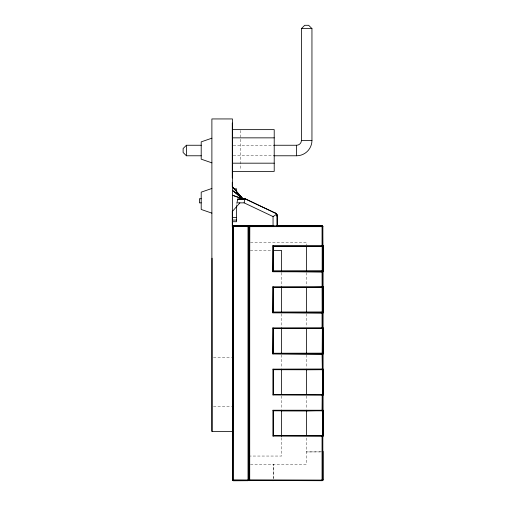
<?xml version="1.0" encoding="UTF-8"?>
<svg xmlns="http://www.w3.org/2000/svg" width="506" height="506" viewBox="0 0 506 506"><rect width="100%" height="100%" fill="white"/><g stroke="black" fill="none" stroke-linecap="round" stroke-linejoin="round"><path stroke-width="0.38" stroke-dasharray="2.53 1.9" d="M273.55 478.429L273.556 464.268L273.48 478.727M321.664 451.852L306.44 451.934L321.399 451.921M233.228 145.254L274.214 145.254M233.228 155.778L274.214 155.778M250.464 242.273L306.44 242.273L306.44 245.012M250.293 250.495L272.215 250.495M213.469 357.381L231.653 357.381M213.469 406.71L231.653 406.71M248.724 456.045L281.614 456.045L281.614 437.07M250.464 464.268L306.44 464.268L306.44 437.045M306.44 272.614L306.44 285.928M306.44 313.726L306.44 327.034M306.44 354.832L306.44 368.147M306.44 395.945L306.44 409.259M281.614 272.633L281.614 286.067M281.614 313.739L281.614 327.18M281.614 354.851L281.614 368.292M281.614 395.958L281.614 409.398M240.666 130.421L240.666 169.82M236.555 203.482L236.555 204.418"/><path stroke-width="0.76" d="M322.063 271.614L322.879 271.741L322.55 225.986L322.879 226.65L249.338 226.65L249.129 479.884L249.711 226.397L249.357 226.239L249.711 225.828L322.063 225.84L322.879 226.65L322.834 480.099L322.063 480.7L322.063 435.489L273.544 435.495L272.974 436.071L322.879 436.311L322.847 271.614L322.063 271.052L273.468 271.134L273.468 246.295L322.195 246.371L322.853 245.802L322.796 271.874L273.208 271.393M249.338 226.65L248.901 226.524L249.711 225.828L248.901 226.524L248.901 479.884L249.711 480.7L249.711 226.397M249.148 480.466L322.195 480.7L322.879 480.017L322.879 451.232M322.853 286.915L322.879 312.86L322.853 286.915L322.853 312.74L322.183 312.17L273.468 312.24L273.468 287.408L322.063 287.484L322.879 286.668L272.854 286.788L272.854 312.86L322.885 312.98L322.879 286.788L322.879 312.86L322.063 312.727M273.208 287.149L272.854 312.86L273.556 312.158L322.183 312.17L322.063 271.052L322.879 271.741L322.879 245.682L322.063 246.384L322.063 225.84L277.003 225.885M306.44 353.27L306.44 328.603L322.645 328.362L322.879 353.972L322.879 327.901L322.879 354.092L272.854 353.972L272.854 327.901L322.879 327.78L322.063 328.59L273.468 328.52L273.468 353.352L322.063 353.27L322.853 353.852L322.853 328.021M232.488 226.65L233.266 225.84L248.01 225.935L248.029 480.7L248.712 480.017L232.532 479.884L233.266 480.7L248.029 480.7L248.712 480.017L248.712 226.65L233.266 226.524L232.868 480.099L232.501 480.099L232.444 118.942L211.887 118.942L211.887 431.378L232.444 431.378M322.063 369.703L322.847 369.146L322.879 395.199L272.974 394.958L272.974 369.133L322.879 369.019L322.879 395.078L322.853 369.133L322.063 369.019M322.879 286.788L322.645 312.398L322.303 312.196L322.879 312.853L322.645 287.25L306.44 287.49L306.44 312.158M272.974 436.071L272.974 410.239L322.063 410.252L322.195 395.199L322.063 394.376L273.544 394.389L272.974 394.958M322.645 353.511L322.879 327.901M322.575 377.28L322.879 369.019L322.733 394.724L322.733 369.367L322.195 369.703L273.544 369.703L272.974 369.133M273.208 246.036L272.854 271.754L322.796 271.874M273.208 328.261L272.854 353.972L273.556 353.27L273.556 328.603L272.854 327.901M322.461 312.765L322.183 353.277L273.556 353.27M248.712 226.65L248.01 225.935L248.029 226.65L247.902 225.986L248.301 225.935L248.712 226.65L247.902 225.828L233.266 225.866L232.456 226.65L233.139 226.65L233.266 226.169M322.246 394.788L322.195 395.199L322.063 394.535L322.461 394.49L322.063 394.376L322.879 395.199M322.246 435.9L322.195 436.311L322.063 435.647L322.461 435.596L322.063 435.489L322.879 436.311L322.879 410.119L322.063 410.252M244.145 202.862L236.871 202.862L237.795 199.509L244.328 198.75L245.606 199.01L275.606 213.254L276.649 214.291L273.05 216.568L244.145 202.862L244.765 198.776L245.195 198.864L275.283 213.077L276.972 214.955M322.195 245.562L322.183 271.058L322.853 271.627L322.879 245.562L272.854 245.682L272.854 271.754L273.556 271.052L322.183 271.058L322.879 271.754L322.645 246.144M322.847 226.397L322.063 226.524M322.195 286.668L322.063 287.484L322.727 287.155M322.063 480.371L322.195 479.884M322.461 480.099L249.584 479.884L249.584 480.7M322.752 480.295L322.879 479.884L322.063 480.017M306.44 271.052L306.44 246.384L322.183 246.371L322.879 245.682L322.43 271.134M322.55 480.555L322.847 479.884L322.063 480.668L322.752 480.099M248.275 479.884L248.275 480.618L233.266 480.7L232.501 480.099L233.266 480.017M322.879 245.562L322.063 246.371L322.733 246.036M232.456 226.65L232.868 225.935M322.853 369.133L322.43 369.627L322.43 394.465L322.063 394.376L322.752 394.788L322.063 353.27L322.195 354.092L273.208 353.612L322.17 353.378L322.879 354.092M232.444 211.4L239.869 202.862M273.898 145.254L296.579 145.254A4.845 4.845 0 0 0 301.424 140.409L301.424 28.589L304.713 25.3L308.66 25.3L311.949 28.589L311.949 140.409A15.37 15.37 0 0 1 296.579 155.778L273.898 155.778M201.205 145.254L186.404 145.254L183.115 148.543L183.115 152.489L186.404 155.778L201.205 155.778M322.727 328.261L322.063 328.59L322.063 312.158L322.733 312.506L322.569 299.172M322.43 410.739L322.43 435.571L306.44 435.489L306.44 410.821L322.733 410.48L322.43 435.571L322.879 436.191L322.853 410.239L322.063 410.126C321.5 411.928 323.555 409.493 322.55 410.663L322.063 410.815M273.316 480.466L272.854 480.7L273.208 480.555M322.195 369.703L322.645 369.469L322.879 395.078L322.43 394.465M211.887 138.182L201.205 141.863L201.205 159.169L211.887 162.85M211.887 188.472L201.205 192.153L201.205 209.459L211.887 213.14M232.785 226.65L233.266 226.524M244.765 198.776L237.795 199.509L237.801 198.75L245.739 199.067L244.91 198.801M321.664 369.633L306.44 369.715L306.44 394.376L315.58 394.427M273.841 225.891L249.338 225.916L249.584 226.65L248.927 226.397M293.847 394.427L307.174 394.402M281.311 435.558L307.174 435.514M301.424 28.589L311.949 28.589M232.444 129.631L274.214 129.631L274.214 171.401L232.444 171.401M232.444 137.853L274.214 137.853M301.424 140.409L311.949 140.409M232.444 163.179L274.214 163.179M233.816 188.827L236.555 188.827L236.555 192.324M235.189 190.471L236.555 190.471M201.205 198.75L199.389 198.75L199.389 202.862L201.205 202.862M232.444 217.605L236.555 217.605M232.444 220.072L236.555 220.072M232.444 221.717L236.555 221.717L236.555 205.575M272.854 245.682L273.556 246.384L306.503 246.371M273.784 250.495L281.614 250.495L281.614 271.842M272.854 286.788L273.556 287.49L306.503 287.484M273.556 328.603L306.503 328.59M272.974 410.239L273.544 410.815L322.195 410.815L322.879 410.126L322.733 435.83L322.063 435.489L322.879 436.191L322.645 410.581L273.316 410.581L273.316 435.729M248.901 479.884L249.3 480.599L248.901 479.884L249.584 479.884M242.64 198.75L244.328 198.75M322.063 369.557L273.316 369.469L273.316 394.617M281.311 369.639L307.174 369.677M281.311 410.752L307.174 410.79M233.266 225.866L246.042 225.929M317.363 480.447L322.063 480.466M273.208 312.506L322.063 312.853M322.063 435.489L322.645 435.729M322.55 312.316L322.063 312.158L322.727 312.499M242.21 198.75L232.444 195.253L242.532 198.75L232.444 190.345L242.791 198.75L232.444 186.733L242.874 198.75M322.183 394.389L322.645 394.617M322.063 225.84L322.752 226.239M248.591 226.239L247.902 225.828L248.085 226.239M275.909 213.469L275.283 213.077L276.833 214.614L277.161 216.049L277.161 225.828L277.136 215.676L276.649 214.291M236.802 192.571L238.977 194.816M240.065 195.942L242.791 198.75M322.461 353.378L322.752 353.681L322.569 340.279M276.833 214.614L277.161 216.049L277.136 215.676M322.575 470.542L322.645 479.884M322.853 451.352L322.879 480.017M296.579 145.254L296.579 155.778M281.614 286.858L281.614 312.158M281.614 327.97L281.614 353.27M281.614 369.873L281.614 394.376M281.614 410.98L281.614 436.28M273.544 246.371L273.556 271.052M273.556 287.49L273.556 312.158M273.544 369.703L273.544 394.389M273.544 410.815L273.544 435.495M273.05 216.568L273.05 225.828M233.266 225.84L233.266 480.7M232.279 123.053L232.279 177.979M232.279 182.249L232.279 186.935M232.279 211.129L232.279 226.732M212.052 258.205L212.052 431.378M186.404 145.254L186.404 155.778M322.423 353.681L322.195 354.092L322.063 353.428L322.423 353.681M322.733 353.612L322.43 353.352L322.752 353.681M277.161 216.049L276.434 213.987A3.289 3.289 0 0 1 277.161 216.049"/></g></svg>
